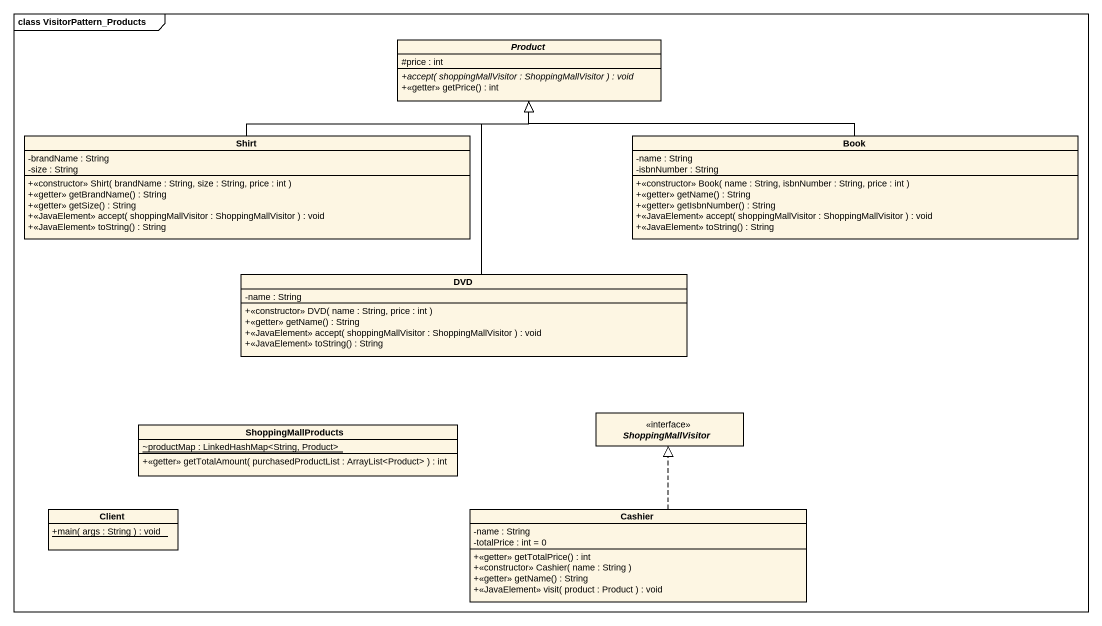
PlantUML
@startuml
mainframe class VisitorPattern_Products
hide circle
hide empty members
skinparam classAttributeIconSize 0
abstract class Product {
  #price : int
  {abstract} +accept( shoppingMallVisitor : ShoppingMallVisitor ) : void
  +<<getter>> getPrice() : int
}
class Shirt {
  -brandName : String
  -size : String
  +<<constructor>> Shirt( brandName : String, size : String, price : int )
  +<<getter>> getBrandName() : String
  +<<getter>> getSize() : String
  +<<JavaElement>> accept( shoppingMallVisitor : ShoppingMallVisitor ) : void
  +<<JavaElement>> toString() : String
}
class Book {
  -name : String
  -isbnNumber : String
  +<<constructor>> Book( name : String, isbnNumber : String, price : int )
  +<<getter>> getName() : String
  +<<getter>> getIsbnNumber() : String
  +<<JavaElement>> accept( shoppingMallVisitor : ShoppingMallVisitor ) : void
  +<<JavaElement>> toString() : String
}
class DVD {
  -name : String
  +<<constructor>> DVD( name : String, price : int )
  +<<getter>> getName() : String
  +<<JavaElement>> accept( shoppingMallVisitor : ShoppingMallVisitor ) : void
  +<<JavaElement>> toString() : String
}
class ShoppingMallProducts {
  {static} ~productMap : LinkedHashMap<String, Product>
  +<<getter>> getTotalAmount( purchasedProductList : ArrayList<Product> ) : int
}
interface ShoppingMallVisitor
class Client {
  {static} +main( args : String ) : void
}
class Cashier {
  -name : String
  -totalPrice : int = 0
  +<<getter>> getTotalPrice() : int
  +<<constructor>> Cashier( name : String )
  +<<getter>> getName() : String
  +<<JavaElement>> visit( product : Product ) : void
}
Shirt -right-|> Product
Book -left-|> Product
DVD -up-|> Product
Cashier .up.|> ShoppingMallVisitor
@enduml
